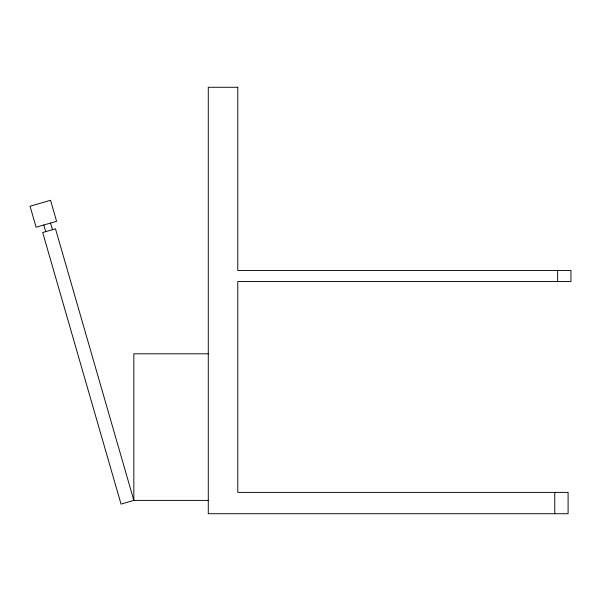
<?xml version="1.0" encoding="UTF-8"?>
<svg xmlns="http://www.w3.org/2000/svg" width="601" height="601" viewBox="0 0 601 601"><rect width="100%" height="100%" fill="white"/><g stroke="black" fill="none" stroke-linecap="round" stroke-linejoin="round"><path stroke-width="0.9" d="M208.277 353.809L133.843 353.809L133.843 500.4L121.041 504.096L42.686 232.527L55.495 228.838L133.843 500.4L208.277 500.4M50.552 223.046L52.475 229.71M43.79 224.999L45.714 231.655M557.623 270.45L557.623 281.561M554.768 492.399L554.768 513.727M50.537 200.306L30.05 206.218L36.105 227.216L56.592 221.303L50.537 200.306M237.786 87.273L208.277 87.273L208.277 513.727L568.088 513.727L568.088 492.399L237.786 492.399L237.786 281.561L570.95 281.561L570.95 270.45L237.786 270.45L237.786 87.273"/></g></svg>
